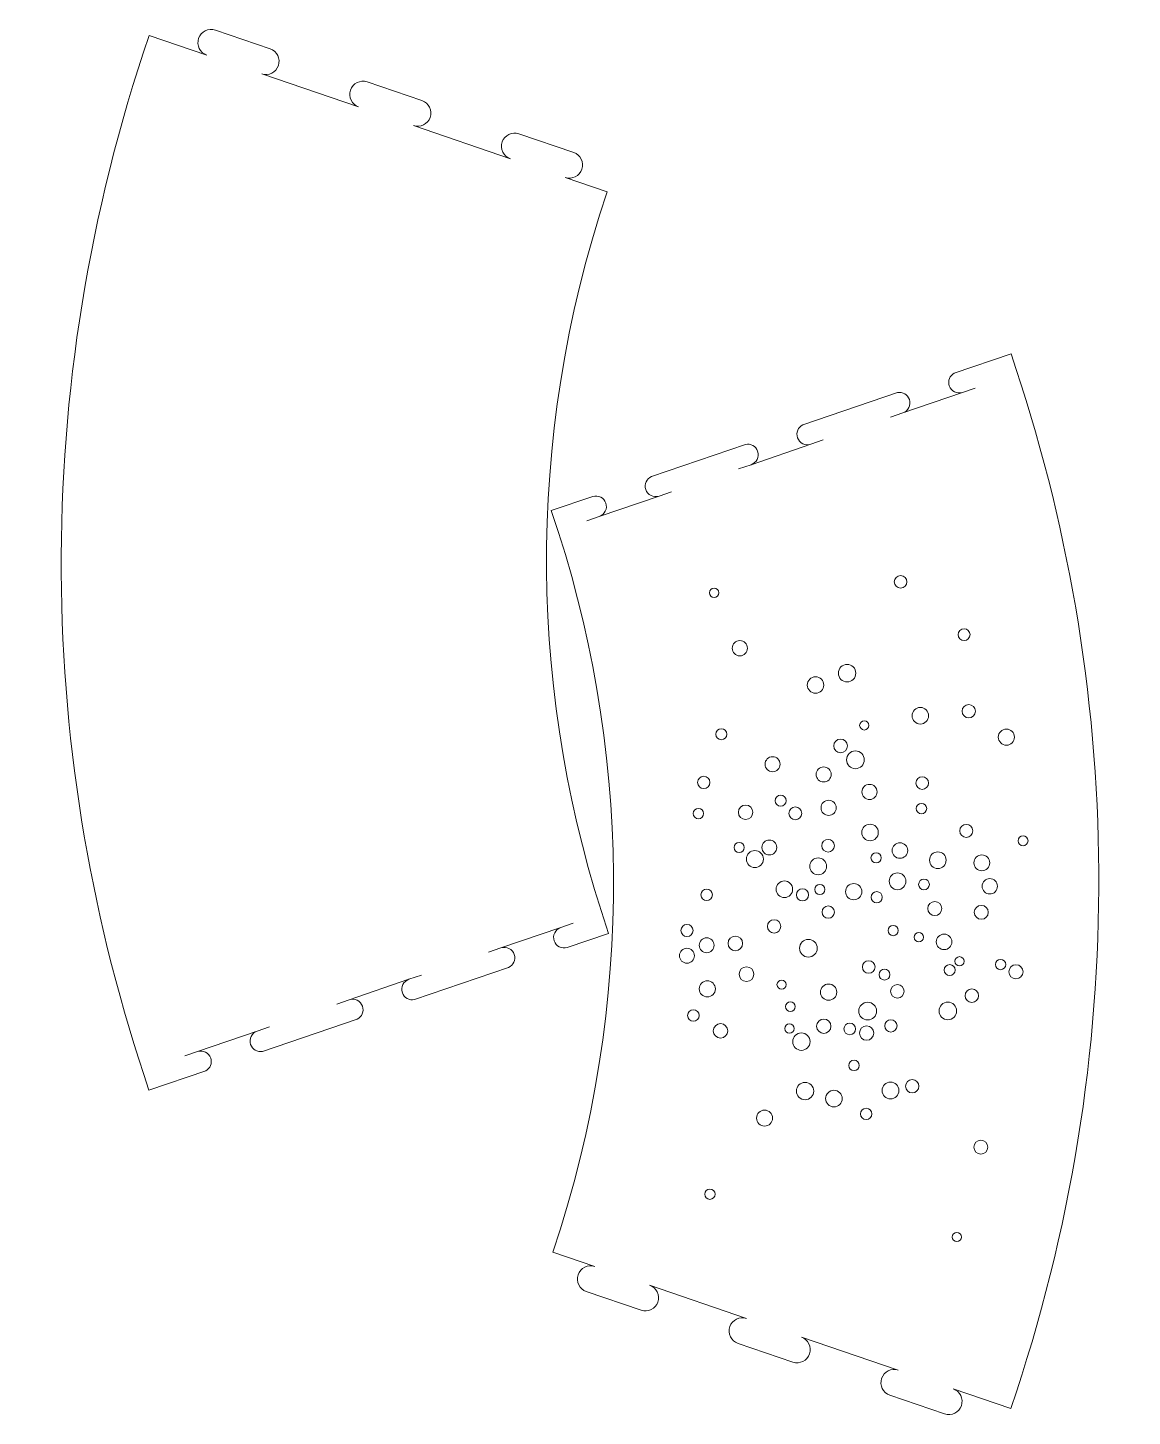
# Model space of a CAD drawing. Header units: inches. Extents: x -4 to 214, y -285 to -12.
import ezdxf

# ---------------------------------------------------------------- set-up
doc = ezdxf.new("R2010")
doc.units = ezdxf.units.IN
doc.header["$MEASUREMENT"] = 0
doc.layers.add('Abat-jour', color=7, linetype='Continuous')

# ---------------------------------------------------------------- blocks, each defined once
blk = doc.blocks.new('block 3')
at = {"layer": 'Abat-jour', "color": 1, "lineweight": 5, "true_color": 0xff0000}
for points in [[(168.18, -122.11), (167.5, -122.11), (166.94, -121.56), (166.94, -120.88), (166.94, -120.19), (167.5, -119.64), (168.18, -119.64), (168.86, -119.64), (169.41, -120.19), (169.41, -120.88), (169.41, -121.56), (168.86, -122.11), (168.18, -122.11)], [(131.43, -123.97), (130.92, -123.97), (130.51, -123.55), (130.51, -123.04), (130.51, -122.52), (130.92, -122.11), (131.43, -122.11), (131.95, -122.11), (132.36, -122.52), (132.36, -123.04), (132.36, -123.55), (131.95, -123.97), (131.43, -123.97)], [(180.69, -132.47), (180.04, -132.47), (179.51, -131.94), (179.51, -131.29), (179.51, -130.64), (180.04, -130.11), (180.69, -130.11), (181.34, -130.11), (181.87, -130.64), (181.87, -131.29), (181.87, -131.94), (181.34, -132.47), (180.69, -132.47)], [(136.5, -135.46), (135.67, -135.46), (135, -134.79), (135, -133.96), (135, -133.14), (135.67, -132.47), (136.5, -132.47), (137.33, -132.47), (138, -133.14), (138, -133.96), (138, -134.79), (137.33, -135.46), (136.5, -135.46)], [(157.64, -140.6), (156.69, -140.6), (155.92, -139.83), (155.92, -138.88), (155.92, -137.92), (156.69, -137.15), (157.64, -137.15), (158.59, -137.15), (159.36, -137.92), (159.36, -138.88), (159.36, -139.83), (158.59, -140.6), (157.64, -140.6)], [(151.42, -142.83), (150.52, -142.83), (149.8, -142.11), (149.8, -141.21), (149.8, -140.31), (150.52, -139.59), (151.42, -139.59), (152.32, -139.59), (153.05, -140.31), (153.05, -141.21), (153.05, -142.11), (152.32, -142.83), (151.42, -142.83)], [(172.07, -148.91), (171.16, -148.91), (170.43, -148.17), (170.43, -147.27), (170.43, -146.37), (171.16, -145.63), (172.07, -145.63), (172.97, -145.63), (173.7, -146.37), (173.7, -147.27), (173.7, -148.17), (172.97, -148.91), (172.07, -148.91)], [(181.6, -147.69), (180.88, -147.69), (180.29, -147.1), (180.29, -146.38), (180.29, -145.65), (180.88, -145.06), (181.6, -145.06), (182.33, -145.06), (182.92, -145.65), (182.92, -146.38), (182.92, -147.1), (182.33, -147.69), (181.6, -147.69)], [(132.85, -151.99), (132.25, -151.99), (131.77, -151.5), (131.77, -150.91), (131.77, -150.31), (132.25, -149.82), (132.85, -149.82), (133.45, -149.82), (133.93, -150.31), (133.93, -150.91), (133.93, -151.5), (133.45, -151.99), (132.85, -151.99)], [(161.03, -150.08), (160.52, -150.08), (160.11, -149.67), (160.11, -149.17), (160.11, -148.66), (160.52, -148.25), (161.03, -148.25), (161.53, -148.25), (161.94, -148.66), (161.94, -149.17), (161.94, -149.67), (161.53, -150.08), (161.03, -150.08)], [(189.03, -153.07), (188.15, -153.07), (187.44, -152.36), (187.44, -151.48), (187.44, -150.6), (188.15, -149.89), (189.03, -149.89), (189.9, -149.89), (190.61, -150.6), (190.61, -151.48), (190.61, -152.36), (189.9, -153.07), (189.03, -153.07)], [(156.36, -154.58), (155.61, -154.58), (155.01, -153.97), (155.01, -153.22), (155.01, -152.47), (155.61, -151.87), (156.36, -151.87), (157.11, -151.87), (157.72, -152.47), (157.72, -153.22), (157.72, -153.97), (157.11, -154.58), (156.36, -154.58)], [(142.94, -158.29), (142.13, -158.29), (141.47, -157.63), (141.47, -156.82), (141.47, -156), (142.13, -155.34), (142.94, -155.34), (143.76, -155.34), (144.42, -156), (144.42, -156.82), (144.42, -157.63), (143.76, -158.29), (142.94, -158.29)], [(159.27, -157.7), (158.31, -157.7), (157.52, -156.92), (157.52, -155.95), (157.52, -154.98), (158.31, -154.2), (159.27, -154.2), (160.24, -154.2), (161.03, -154.98), (161.03, -155.95), (161.03, -156.92), (160.24, -157.7), (159.27, -157.7)], [(153.02, -160.32), (152.2, -160.32), (151.53, -159.66), (151.53, -158.83), (151.53, -158.01), (152.2, -157.34), (153.02, -157.34), (153.84, -157.34), (154.51, -158.01), (154.51, -158.83), (154.51, -159.66), (153.84, -160.32), (153.02, -160.32)], [(129.38, -161.62), (128.71, -161.62), (128.16, -161.07), (128.16, -160.4), (128.16, -159.72), (128.71, -159.18), (129.38, -159.18), (130.06, -159.18), (130.61, -159.72), (130.61, -160.4), (130.61, -161.07), (130.06, -161.62), (129.38, -161.62)], [(162.06, -163.77), (161.24, -163.77), (160.57, -163.1), (160.57, -162.28), (160.57, -161.46), (161.24, -160.79), (162.06, -160.79), (162.88, -160.79), (163.55, -161.46), (163.55, -162.28), (163.55, -163.1), (162.88, -163.77), (162.06, -163.77)], [(172.44, -161.78), (171.75, -161.78), (171.19, -161.23), (171.19, -160.54), (171.19, -159.86), (171.75, -159.3), (172.44, -159.3), (173.12, -159.3), (173.68, -159.86), (173.68, -160.54), (173.68, -161.23), (173.12, -161.78), (172.44, -161.78)], [(144.53, -165.09), (143.94, -165.09), (143.45, -164.61), (143.45, -164.01), (143.45, -163.41), (143.94, -162.93), (144.53, -162.93), (145.13, -162.93), (145.62, -163.41), (145.62, -164.01), (145.62, -164.61), (145.13, -165.09), (144.53, -165.09)], [(154, -166.92), (153.17, -166.92), (152.5, -166.25), (152.5, -165.42), (152.5, -164.59), (153.17, -163.92), (154, -163.92), (154.83, -163.92), (155.5, -164.59), (155.5, -165.42), (155.5, -166.25), (154.83, -166.92), (154, -166.92)], [(128.34, -167.57), (127.78, -167.57), (127.32, -167.11), (127.32, -166.55), (127.32, -165.99), (127.78, -165.54), (128.34, -165.54), (128.9, -165.54), (129.35, -165.99), (129.35, -166.55), (129.35, -167.11), (128.9, -167.57), (128.34, -167.57)], [(137.64, -167.71), (136.85, -167.71), (136.21, -167.07), (136.21, -166.28), (136.21, -165.5), (136.85, -164.86), (137.64, -164.86), (138.43, -164.86), (139.06, -165.5), (139.06, -166.28), (139.06, -167.07), (138.43, -167.71), (137.64, -167.71)], [(147.43, -167.75), (146.74, -167.75), (146.18, -167.19), (146.18, -166.5), (146.18, -165.8), (146.74, -165.24), (147.43, -165.24), (148.13, -165.24), (148.69, -165.8), (148.69, -166.5), (148.69, -167.19), (148.13, -167.75), (147.43, -167.75)], [(172.3, -166.6), (171.73, -166.6), (171.26, -166.14), (171.26, -165.57), (171.26, -164.99), (171.73, -164.53), (172.3, -164.53), (172.87, -164.53), (173.33, -164.99), (173.33, -165.57), (173.33, -166.14), (172.87, -166.6), (172.3, -166.6)], [(162.16, -171.9), (161.26, -171.9), (160.53, -171.17), (160.53, -170.27), (160.53, -169.37), (161.26, -168.64), (162.16, -168.64), (163.07, -168.64), (163.79, -169.37), (163.79, -170.27), (163.79, -171.17), (163.07, -171.9), (162.16, -171.9)], [(181.13, -171.23), (180.42, -171.23), (179.85, -170.66), (179.85, -169.95), (179.85, -169.24), (180.42, -168.67), (181.13, -168.67), (181.84, -168.67), (182.41, -169.24), (182.41, -169.95), (182.41, -170.66), (181.84, -171.23), (181.13, -171.23)], [(136.36, -174.24), (135.8, -174.24), (135.35, -173.79), (135.35, -173.23), (135.35, -172.67), (135.8, -172.22), (136.36, -172.22), (136.92, -172.22), (137.37, -172.67), (137.37, -173.23), (137.37, -173.79), (136.92, -174.24), (136.36, -174.24)], [(142.3, -174.7), (141.49, -174.7), (140.84, -174.04), (140.84, -173.23), (140.84, -172.42), (141.49, -171.76), (142.3, -171.76), (143.11, -171.76), (143.77, -172.42), (143.77, -173.23), (143.77, -174.04), (143.11, -174.7), (142.3, -174.7)], [(153.9, -174.12), (153.21, -174.12), (152.65, -173.56), (152.65, -172.87), (152.65, -172.18), (153.21, -171.63), (153.9, -171.63), (154.59, -171.63), (155.15, -172.18), (155.15, -172.87), (155.15, -173.56), (154.59, -174.12), (153.9, -174.12)], [(168.05, -175.36), (167.2, -175.36), (166.52, -174.67), (166.52, -173.83), (166.52, -172.98), (167.2, -172.3), (168.05, -172.3), (168.9, -172.3), (169.58, -172.98), (169.58, -173.83), (169.58, -174.67), (168.9, -175.36), (168.05, -175.36)], [(192.31, -172.89), (191.76, -172.89), (191.32, -172.45), (191.32, -171.9), (191.32, -171.36), (191.76, -170.92), (192.31, -170.92), (192.85, -170.92), (193.29, -171.36), (193.29, -171.9), (193.29, -172.45), (192.85, -172.89), (192.31, -172.89)], [(139.46, -177.18), (138.53, -177.18), (137.78, -176.43), (137.78, -175.5), (137.78, -174.58), (138.53, -173.82), (139.46, -173.82), (140.38, -173.82), (141.14, -174.58), (141.14, -175.5), (141.14, -176.43), (140.38, -177.18), (139.46, -177.18)], [(163.36, -176.28), (162.8, -176.28), (162.34, -175.83), (162.34, -175.27), (162.34, -174.7), (162.8, -174.25), (163.36, -174.25), (163.92, -174.25), (164.38, -174.7), (164.38, -175.27), (164.38, -175.83), (163.92, -176.28), (163.36, -176.28)], [(175.52, -177.37), (174.61, -177.37), (173.88, -176.64), (173.88, -175.73), (173.88, -174.82), (174.61, -174.09), (175.52, -174.09), (176.43, -174.09), (177.16, -174.82), (177.16, -175.73), (177.16, -176.64), (176.43, -177.37), (175.52, -177.37)], [(184.19, -177.8), (183.33, -177.8), (182.63, -177.1), (182.63, -176.24), (182.63, -175.38), (183.33, -174.68), (184.19, -174.68), (185.05, -174.68), (185.75, -175.38), (185.75, -176.24), (185.75, -177.1), (185.05, -177.8), (184.19, -177.8)], [(151.94, -178.61), (151.01, -178.61), (150.27, -177.86), (150.27, -176.94), (150.27, -176.02), (151.01, -175.27), (151.94, -175.27), (152.86, -175.27), (153.61, -176.02), (153.61, -176.94), (153.61, -177.86), (152.86, -178.61), (151.94, -178.61)], [(145.28, -183.09), (144.37, -183.09), (143.64, -182.36), (143.64, -181.46), (143.64, -180.55), (144.37, -179.82), (145.28, -179.82), (146.18, -179.82), (146.91, -180.55), (146.91, -181.46), (146.91, -182.36), (146.18, -183.09), (145.28, -183.09)], [(152.25, -182.52), (151.7, -182.52), (151.25, -182.07), (151.25, -181.51), (151.25, -180.96), (151.7, -180.51), (152.25, -180.51), (152.8, -180.51), (153.25, -180.96), (153.25, -181.51), (153.25, -182.07), (152.8, -182.52), (152.25, -182.52)], [(158.94, -183.54), (158.06, -183.54), (157.34, -182.82), (157.34, -181.94), (157.34, -181.06), (158.06, -180.34), (158.94, -180.34), (159.83, -180.34), (160.54, -181.06), (160.54, -181.94), (160.54, -182.82), (159.83, -183.54), (158.94, -183.54)], [(167.58, -181.55), (166.67, -181.55), (165.93, -180.8), (165.93, -179.89), (165.93, -178.97), (166.67, -178.23), (167.58, -178.23), (168.5, -178.23), (169.24, -178.97), (169.24, -179.89), (169.24, -180.8), (168.5, -181.55), (167.58, -181.55)], [(172.79, -181.58), (172.21, -181.58), (171.73, -181.1), (171.73, -180.51), (171.73, -179.93), (172.21, -179.45), (172.79, -179.45), (173.38, -179.45), (173.86, -179.93), (173.86, -180.51), (173.86, -181.1), (173.38, -181.58), (172.79, -181.58)], [(185.75, -182.39), (184.92, -182.39), (184.24, -181.71), (184.24, -180.87), (184.24, -180.04), (184.92, -179.36), (185.75, -179.36), (186.59, -179.36), (187.27, -180.04), (187.27, -180.87), (187.27, -181.71), (186.59, -182.39), (185.75, -182.39)], [(129.96, -183.7), (129.34, -183.7), (128.83, -183.19), (128.83, -182.57), (128.83, -181.94), (129.34, -181.44), (129.96, -181.44), (130.59, -181.44), (131.09, -181.94), (131.09, -182.57), (131.09, -183.19), (130.59, -183.7), (129.96, -183.7)], [(148.86, -183.76), (148.2, -183.76), (147.67, -183.23), (147.67, -182.57), (147.67, -181.91), (148.2, -181.37), (148.86, -181.37), (149.52, -181.37), (150.05, -181.91), (150.05, -182.57), (150.05, -183.23), (149.52, -183.76), (148.86, -183.76)], [(163.48, -184.13), (162.87, -184.13), (162.38, -183.64), (162.38, -183.03), (162.38, -182.42), (162.87, -181.93), (163.48, -181.93), (164.09, -181.93), (164.58, -182.42), (164.58, -183.03), (164.58, -183.64), (164.09, -184.13), (163.48, -184.13)], [(153.93, -187.17), (153.26, -187.17), (152.72, -186.62), (152.72, -185.95), (152.72, -185.28), (153.26, -184.74), (153.93, -184.74), (154.6, -184.74), (155.14, -185.28), (155.14, -185.95), (155.14, -186.62), (154.6, -187.17), (153.93, -187.17)], [(174.92, -186.65), (174.15, -186.65), (173.53, -186.03), (173.53, -185.27), (173.53, -184.5), (174.15, -183.88), (174.92, -183.88), (175.69, -183.88), (176.31, -184.5), (176.31, -185.27), (176.31, -186.03), (175.69, -186.65), (174.92, -186.65)], [(184.09, -187.38), (183.32, -187.38), (182.71, -186.77), (182.71, -186), (182.71, -185.24), (183.32, -184.63), (184.09, -184.63), (184.85, -184.63), (185.46, -185.24), (185.46, -186), (185.46, -186.77), (184.85, -187.38), (184.09, -187.38)], [(126.08, -190.8), (125.42, -190.8), (124.89, -190.26), (124.89, -189.6), (124.89, -188.94), (125.42, -188.4), (126.08, -188.4), (126.75, -188.4), (127.28, -188.94), (127.28, -189.6), (127.28, -190.26), (126.75, -190.8), (126.08, -190.8)], [(143.25, -190.08), (142.53, -190.08), (141.94, -189.49), (141.94, -188.77), (141.94, -188.04), (142.53, -187.46), (143.25, -187.46), (143.98, -187.46), (144.56, -188.04), (144.56, -188.77), (144.56, -189.49), (143.98, -190.08), (143.25, -190.08)], [(166.71, -190.61), (166.15, -190.61), (165.7, -190.16), (165.7, -189.6), (165.7, -189.05), (166.15, -188.6), (166.71, -188.6), (167.26, -188.6), (167.72, -189.05), (167.72, -189.6), (167.72, -190.16), (167.26, -190.61), (166.71, -190.61)], [(129.96, -193.96), (129.15, -193.96), (128.49, -193.3), (128.49, -192.49), (128.49, -191.68), (129.15, -191.02), (129.96, -191.02), (130.78, -191.02), (131.43, -191.68), (131.43, -192.49), (131.43, -193.3), (130.78, -193.96), (129.96, -193.96)], [(135.61, -193.57), (134.82, -193.57), (134.18, -192.93), (134.18, -192.14), (134.18, -191.35), (134.82, -190.71), (135.61, -190.71), (136.4, -190.71), (137.04, -191.35), (137.04, -192.14), (137.04, -192.93), (136.4, -193.57), (135.61, -193.57)], [(150, -194.83), (149.04, -194.83), (148.26, -194.05), (148.26, -193.09), (148.26, -192.12), (149.04, -191.34), (150, -191.34), (150.97, -191.34), (151.75, -192.12), (151.75, -193.09), (151.75, -194.05), (150.97, -194.83), (150, -194.83)], [(171.78, -191.82), (171.27, -191.82), (170.86, -191.41), (170.86, -190.91), (170.86, -190.4), (171.27, -189.99), (171.78, -189.99), (172.28, -189.99), (172.69, -190.4), (172.69, -190.91), (172.69, -191.41), (172.28, -191.82), (171.78, -191.82)], [(176.76, -193.36), (175.91, -193.36), (175.22, -192.67), (175.22, -191.82), (175.22, -190.97), (175.91, -190.29), (176.76, -190.29), (177.61, -190.29), (178.29, -190.97), (178.29, -191.82), (178.29, -192.67), (177.61, -193.36), (176.76, -193.36)], [(126.07, -196.03), (125.26, -196.03), (124.6, -195.37), (124.6, -194.56), (124.6, -193.74), (125.26, -193.09), (126.07, -193.09), (126.88, -193.09), (127.54, -193.74), (127.54, -194.56), (127.54, -195.37), (126.88, -196.03), (126.07, -196.03)], [(137.81, -199.63), (137.01, -199.63), (136.36, -198.99), (136.36, -198.19), (136.36, -197.39), (137.01, -196.74), (137.81, -196.74), (138.61, -196.74), (139.26, -197.39), (139.26, -198.19), (139.26, -198.99), (138.61, -199.63), (137.81, -199.63)], [(161.9, -198.02), (161.21, -198.02), (160.65, -197.46), (160.65, -196.77), (160.65, -196.09), (161.21, -195.53), (161.9, -195.53), (162.59, -195.53), (163.14, -196.09), (163.14, -196.77), (163.14, -197.46), (162.59, -198.02), (161.9, -198.02)], [(177.85, -198.47), (177.24, -198.47), (176.76, -197.99), (176.76, -197.38), (176.76, -196.78), (177.24, -196.3), (177.85, -196.3), (178.45, -196.3), (178.93, -196.78), (178.93, -197.38), (178.93, -197.99), (178.45, -198.47), (177.85, -198.47)], [(179.78, -196.57), (179.28, -196.57), (178.87, -196.16), (178.87, -195.66), (178.87, -195.15), (179.28, -194.74), (179.78, -194.74), (180.28, -194.74), (180.69, -195.15), (180.69, -195.66), (180.69, -196.16), (180.28, -196.57), (179.78, -196.57)], [(187.88, -197.31), (187.32, -197.31), (186.86, -196.86), (186.86, -196.29), (186.86, -195.73), (187.32, -195.27), (187.88, -195.27), (188.45, -195.27), (188.9, -195.73), (188.9, -196.29), (188.9, -196.86), (188.45, -197.31), (187.88, -197.31)], [(190.91, -199.11), (190.14, -199.11), (189.51, -198.49), (189.51, -197.72), (189.51, -196.94), (190.14, -196.32), (190.91, -196.32), (191.68, -196.32), (192.31, -196.94), (192.31, -197.72), (192.31, -198.49), (191.68, -199.11), (190.91, -199.11)], [(130.09, -202.68), (129.21, -202.68), (128.49, -201.97), (128.49, -201.09), (128.49, -200.21), (129.21, -199.5), (130.09, -199.5), (130.96, -199.5), (131.68, -200.21), (131.68, -201.09), (131.68, -201.97), (130.96, -202.68), (130.09, -202.68)], [(144.73, -201.15), (144.23, -201.15), (143.82, -200.74), (143.82, -200.24), (143.82, -199.74), (144.23, -199.34), (144.73, -199.34), (145.22, -199.34), (145.63, -199.74), (145.63, -200.24), (145.63, -200.74), (145.22, -201.15), (144.73, -201.15)], [(165.01, -199.35), (164.41, -199.35), (163.93, -198.87), (163.93, -198.28), (163.93, -197.68), (164.41, -197.2), (165.01, -197.2), (165.6, -197.2), (166.08, -197.68), (166.08, -198.28), (166.08, -198.87), (165.6, -199.35), (165.01, -199.35)], [(153.99, -203.34), (153.11, -203.34), (152.39, -202.62), (152.39, -201.74), (152.39, -200.85), (153.11, -200.13), (153.99, -200.13), (154.88, -200.13), (155.6, -200.85), (155.6, -201.74), (155.6, -202.62), (154.88, -203.34), (153.99, -203.34)], [(167.55, -202.9), (166.82, -202.9), (166.22, -202.31), (166.22, -201.57), (166.22, -200.84), (166.82, -200.24), (167.55, -200.24), (168.29, -200.24), (168.88, -200.84), (168.88, -201.57), (168.88, -202.31), (168.29, -202.9), (167.55, -202.9)], [(182.22, -203.76), (181.49, -203.76), (180.89, -203.17), (180.89, -202.43), (180.89, -201.69), (181.49, -201.09), (182.22, -201.09), (182.96, -201.09), (183.56, -201.69), (183.56, -202.43), (183.56, -203.17), (182.96, -203.76), (182.22, -203.76)], [(146.47, -205.54), (145.95, -205.54), (145.52, -205.11), (145.52, -204.59), (145.52, -204.07), (145.95, -203.64), (146.47, -203.64), (146.99, -203.64), (147.42, -204.07), (147.42, -204.59), (147.42, -205.11), (146.99, -205.54), (146.47, -205.54)], [(161.69, -207.22), (160.72, -207.22), (159.94, -206.44), (159.94, -205.47), (159.94, -204.5), (160.72, -203.71), (161.69, -203.71), (162.66, -203.71), (163.45, -204.5), (163.45, -205.47), (163.45, -206.44), (162.66, -207.22), (161.69, -207.22)], [(177.49, -207.18), (176.53, -207.18), (175.75, -206.4), (175.75, -205.44), (175.75, -204.48), (176.53, -203.7), (177.49, -203.7), (178.45, -203.7), (179.22, -204.48), (179.22, -205.44), (179.22, -206.4), (178.45, -207.18), (177.49, -207.18)], [(127.35, -207.48), (126.72, -207.48), (126.21, -206.98), (126.21, -206.35), (126.21, -205.72), (126.72, -205.22), (127.35, -205.22), (127.98, -205.22), (128.48, -205.72), (128.48, -206.35), (128.48, -206.98), (127.98, -207.48), (127.35, -207.48)], [(153.05, -209.87), (152.26, -209.87), (151.63, -209.23), (151.63, -208.45), (151.63, -207.67), (152.26, -207.03), (153.05, -207.03), (153.83, -207.03), (154.46, -207.67), (154.46, -208.45), (154.46, -209.23), (153.83, -209.87), (153.05, -209.87)], [(158.16, -210.12), (157.53, -210.12), (157.02, -209.61), (157.02, -208.98), (157.02, -208.35), (157.53, -207.84), (158.16, -207.84), (158.79, -207.84), (159.3, -208.35), (159.3, -208.98), (159.3, -209.61), (158.79, -210.12), (158.16, -210.12)], [(166.27, -209.59), (165.6, -209.59), (165.06, -209.05), (165.06, -208.38), (165.06, -207.71), (165.6, -207.16), (166.27, -207.16), (166.94, -207.16), (167.49, -207.71), (167.49, -208.38), (167.49, -209.05), (166.94, -209.59), (166.27, -209.59)], [(132.7, -210.78), (131.91, -210.78), (131.27, -210.15), (131.27, -209.36), (131.27, -208.57), (131.91, -207.94), (132.7, -207.94), (133.48, -207.94), (134.12, -208.57), (134.12, -209.36), (134.12, -210.15), (133.48, -210.78), (132.7, -210.78)], [(146.28, -209.84), (145.77, -209.84), (145.36, -209.43), (145.36, -208.92), (145.36, -208.41), (145.77, -207.99), (146.28, -207.99), (146.79, -207.99), (147.21, -208.41), (147.21, -208.92), (147.21, -209.43), (146.79, -209.84), (146.28, -209.84)], [(148.63, -213.2), (147.69, -213.2), (146.92, -212.43), (146.92, -211.49), (146.92, -210.54), (147.69, -209.77), (148.63, -209.77), (149.58, -209.77), (150.34, -210.54), (150.34, -211.49), (150.34, -212.43), (149.58, -213.2), (148.63, -213.2)], [(161.48, -211.21), (160.7, -211.21), (160.07, -210.57), (160.07, -209.79), (160.07, -209.01), (160.7, -208.38), (161.48, -208.38), (162.26, -208.38), (162.89, -209.01), (162.89, -209.79), (162.89, -210.57), (162.26, -211.21), (161.48, -211.21)], [(159, -217.2), (158.43, -217.2), (157.97, -216.74), (157.97, -216.17), (157.97, -215.6), (158.43, -215.14), (159, -215.14), (159.57, -215.14), (160.03, -215.6), (160.03, -216.17), (160.03, -216.74), (159.57, -217.2), (159, -217.2)], [(149.35, -222.93), (148.41, -222.93), (147.65, -222.16), (147.65, -221.22), (147.65, -220.28), (148.41, -219.51), (149.35, -219.51), (150.3, -219.51), (151.06, -220.28), (151.06, -221.22), (151.06, -222.16), (150.3, -222.93), (149.35, -222.93)], [(155.04, -224.34), (154.13, -224.34), (153.4, -223.61), (153.4, -222.71), (153.4, -221.81), (154.13, -221.07), (155.04, -221.07), (155.94, -221.07), (156.67, -221.81), (156.67, -222.71), (156.67, -223.61), (155.94, -224.34), (155.04, -224.34)], [(166.2, -222.77), (165.28, -222.77), (164.54, -222.03), (164.54, -221.11), (164.54, -220.19), (165.28, -219.45), (166.2, -219.45), (167.11, -219.45), (167.86, -220.19), (167.86, -221.11), (167.86, -222.03), (167.11, -222.77), (166.2, -222.77)], [(170.47, -221.58), (169.75, -221.58), (169.17, -221), (169.17, -220.28), (169.17, -219.56), (169.75, -218.97), (170.47, -218.97), (171.2, -218.97), (171.78, -219.56), (171.78, -220.28), (171.78, -221), (171.2, -221.58), (170.47, -221.58)], [(141.37, -228.13), (140.5, -228.13), (139.8, -227.42), (139.8, -226.55), (139.8, -225.68), (140.5, -224.98), (141.37, -224.98), (142.24, -224.98), (142.94, -225.68), (142.94, -226.55), (142.94, -227.42), (142.24, -228.13), (141.37, -228.13)], [(161.4, -226.86), (160.78, -226.86), (160.28, -226.35), (160.28, -225.73), (160.28, -225.11), (160.78, -224.61), (161.4, -224.61), (162.02, -224.61), (162.53, -225.11), (162.53, -225.73), (162.53, -226.35), (162.02, -226.86), (161.4, -226.86)], [(184, -233.65), (183.24, -233.65), (182.63, -233.04), (182.63, -232.28), (182.63, -231.52), (183.24, -230.9), (184, -230.9), (184.76, -230.9), (185.38, -231.52), (185.38, -232.28), (185.38, -233.04), (184.76, -233.65), (184, -233.65)], [(130.61, -242.57), (130.05, -242.57), (129.59, -242.11), (129.59, -241.55), (129.59, -241), (130.05, -240.54), (130.61, -240.54), (131.16, -240.54), (131.62, -241), (131.62, -241.55), (131.62, -242.11), (131.16, -242.57), (130.61, -242.57)], [(179.26, -250.9), (178.77, -250.9), (178.36, -250.5), (178.36, -250), (178.36, -249.51), (178.77, -249.1), (179.26, -249.1), (179.76, -249.1), (180.16, -249.51), (180.16, -250), (180.16, -250.5), (179.76, -250.9), (179.26, -250.9)]]:
    blk.add_open_spline(points, degree=3, knots=[0, 0, 0, 0, 1, 1, 1, 2, 2, 2, 3, 3, 3, 4, 4, 4, 4], dxfattribs=at)
blk = doc.blocks.new('block 2')
at = {"layer": 'Abat-jour', "color": 1, "lineweight": 5, "true_color": 0xff0000}
for points in [[(180.41, -83.56), (182.86, -82.72)], [(168.62, -87.59), (166.16, -88.43)], [(150.5, -93.77), (152.95, -92.93)], [(138.71, -97.8), (136.25, -98.64)], [(120.59, -103.98), (123.04, -103.15)], [(108.8, -108.01), (106.34, -108.85)]]:
    blk.add_lwpolyline(points, dxfattribs=at)
blk.add_open_spline([(180.16, -283.22), (180.62, -281.86), (179.9, -280.39), (178.54, -279.92), (178.54, -279.92), (189.89, -283.8), (189.89, -283.8), (213.83, -213.69), (212.18, -141.03), (189.94, -75.96), (189.94, -75.96), (178.75, -79.77), (178.75, -79.77), (177.87, -80.24), (177.44, -81.29), (177.77, -82.27), (178.14, -83.35), (179.32, -83.93), (180.41, -83.56), (180.41, -83.56), (168.62, -87.59), (168.62, -87.59), (169.7, -87.22), (170.28, -86.04), (169.91, -84.95), (169.58, -83.97), (168.57, -83.4), (167.58, -83.58), (167.58, -83.58), (148.91, -89.95), (148.91, -89.95), (147.99, -90.4), (147.52, -91.48), (147.86, -92.48), (148.23, -93.56), (149.41, -94.14), (150.5, -93.77), (150.5, -93.77), (138.71, -97.8), (138.71, -97.8), (139.79, -97.43), (140.37, -96.25), (140, -95.16), (139.66, -94.15), (138.62, -93.58), (137.6, -93.8), (137.6, -93.8), (119.09, -100.12), (119.09, -100.12), (118.11, -100.54), (117.6, -101.66), (117.95, -102.69), (118.32, -103.78), (119.5, -104.35), (120.59, -103.98), (120.59, -103.98), (108.8, -108.01), (108.8, -108.01), (109.88, -107.64), (110.46, -106.46), (110.09, -105.37), (109.73, -104.31), (108.6, -103.74), (107.54, -104.06), (107.54, -104.06), (99.35, -106.85), (99.35, -106.85), (114.98, -152.57), (116.26, -203.7), (99.65, -252.99), (99.65, -252.99), (107.91, -255.81), (107.91, -255.81), (106.56, -255.35), (105.08, -256.07), (104.62, -257.43), (104.16, -258.79), (104.88, -260.26), (106.24, -260.72), (106.24, -260.72), (117.04, -264.41), (117.04, -264.41), (118.4, -264.88), (119.88, -264.15), (120.34, -262.8), (120.8, -261.44), (120.08, -259.97), (118.72, -259.5), (118.72, -259.5), (137.82, -266.02), (137.82, -266.02), (136.47, -265.56), (134.99, -266.29), (134.53, -267.64), (134.07, -269), (134.79, -270.47), (136.15, -270.94), (136.15, -270.94), (146.95, -274.63), (146.95, -274.63), (148.31, -275.09), (149.78, -274.36), (150.25, -273.01), (150.71, -271.65), (149.99, -270.18), (148.63, -269.71), (148.63, -269.71), (167.73, -276.23), (167.73, -276.23), (166.38, -275.77), (164.9, -276.5), (164.44, -277.85), (163.97, -279.21), (164.7, -280.68), (166.06, -281.15), (166.06, -281.15), (176.86, -284.84), (176.86, -284.84), (178.22, -285.3), (179.69, -284.58), (180.16, -283.22)], degree=3, knots=[0, 0, 0, 0, 1, 1, 1, 2, 2, 2, 3, 3, 3, 4, 4, 4, 5, 5, 5, 6, 6, 6, 7, 7, 7, 8, 8, 8, 9, 9, 9, 10, 10, 10, 11, 11, 11, 12, 12, 12, 13, 13, 13, 14, 14, 14, 15, 15, 15, 16, 16, 16, 17, 17, 17, 18, 18, 18, 19, 19, 19, 20, 20, 20, 21, 21, 21, 22, 22, 22, 23, 23, 23, 24, 24, 24, 25, 25, 25, 26, 26, 26, 27, 27, 27, 28, 28, 28, 29, 29, 29, 30, 30, 30, 31, 31, 31, 32, 32, 32, 33, 33, 33, 34, 34, 34, 35, 35, 35, 36, 36, 36, 37, 37, 37, 38, 38, 38, 39, 39, 39, 40, 40, 40, 40], dxfattribs=at)
at = {"layer": 'Abat-jour'}
blk.add_blockref('block 3', (0, 0), dxfattribs=at)
blk = doc.blocks.new('block 4')
at = {"layer": 'Abat-jour', "color": 1, "lineweight": 5, "true_color": 0xff0000}
for points in [[(101.2, -188.99), (103.66, -188.15)], [(89.41, -193.02), (86.96, -193.85)], [(71.29, -199.2), (73.75, -198.36)], [(59.5, -203.23), (57.05, -204.07)], [(41.38, -209.41), (43.84, -208.57)], [(29.6, -213.44), (27.14, -214.28)]]:
    blk.add_lwpolyline(points, dxfattribs=at)
blk.add_open_spline([(29.85, -13.78), (29.38, -15.14), (30.11, -16.61), (31.46, -17.08), (31.46, -17.08), (20.11, -13.2), (20.11, -13.2), (-3.83, -83.31), (-2.18, -155.98), (20.06, -221.04), (20.06, -221.04), (31.25, -217.23), (31.25, -217.23), (32.13, -216.76), (32.56, -215.71), (32.23, -214.73), (31.86, -213.65), (30.68, -213.07), (29.6, -213.44), (29.6, -213.44), (41.38, -209.41), (41.38, -209.41), (40.3, -209.78), (39.72, -210.96), (40.09, -212.05), (40.43, -213.03), (41.43, -213.6), (42.42, -213.42), (42.42, -213.42), (61.09, -207.05), (61.09, -207.05), (62.02, -206.6), (62.48, -205.52), (62.14, -204.52), (61.77, -203.44), (60.59, -202.86), (59.5, -203.23), (59.5, -203.23), (71.29, -199.2), (71.29, -199.2), (70.21, -199.57), (69.63, -200.75), (70, -201.84), (70.34, -202.85), (71.39, -203.42), (72.4, -203.2), (72.4, -203.2), (90.91, -196.88), (90.91, -196.88), (91.89, -196.46), (92.4, -195.34), (92.05, -194.31), (91.68, -193.22), (90.5, -192.65), (89.41, -193.02), (89.41, -193.02), (101.2, -188.99), (101.2, -188.99), (100.12, -189.36), (99.54, -190.54), (99.91, -191.63), (100.27, -192.69), (101.4, -193.26), (102.47, -192.94), (102.47, -192.94), (110.65, -190.15), (110.65, -190.15), (95.02, -144.43), (93.74, -93.3), (110.35, -44.01), (110.35, -44.01), (102.09, -41.19), (102.09, -41.19), (103.44, -41.65), (104.92, -40.93), (105.38, -39.57), (105.84, -38.21), (105.12, -36.74), (103.76, -36.28), (103.76, -36.28), (92.96, -32.59), (92.96, -32.59), (91.6, -32.12), (90.13, -32.85), (89.66, -34.2), (89.2, -35.56), (89.92, -37.03), (91.28, -37.5), (91.28, -37.5), (72.18, -30.98), (72.18, -30.98), (73.53, -31.44), (75.01, -30.71), (75.47, -29.36), (75.94, -28), (75.21, -26.53), (73.86, -26.06), (73.86, -26.06), (63.05, -22.37), (63.05, -22.37), (61.69, -21.91), (60.22, -22.64), (59.75, -23.99), (59.29, -25.35), (60.02, -26.82), (61.37, -27.29), (61.37, -27.29), (42.27, -20.77), (42.27, -20.77), (43.63, -21.23), (45.1, -20.5), (45.56, -19.15), (46.03, -17.79), (45.3, -16.32), (43.95, -15.85), (43.95, -15.85), (33.14, -12.16), (33.14, -12.16), (31.78, -11.7), (30.31, -12.42), (29.85, -13.78)], degree=3, knots=[0, 0, 0, 0, 1, 1, 1, 2, 2, 2, 3, 3, 3, 4, 4, 4, 5, 5, 5, 6, 6, 6, 7, 7, 7, 8, 8, 8, 9, 9, 9, 10, 10, 10, 11, 11, 11, 12, 12, 12, 13, 13, 13, 14, 14, 14, 15, 15, 15, 16, 16, 16, 17, 17, 17, 18, 18, 18, 19, 19, 19, 20, 20, 20, 21, 21, 21, 22, 22, 22, 23, 23, 23, 24, 24, 24, 25, 25, 25, 26, 26, 26, 27, 27, 27, 28, 28, 28, 29, 29, 29, 30, 30, 30, 31, 31, 31, 32, 32, 32, 33, 33, 33, 34, 34, 34, 35, 35, 35, 36, 36, 36, 37, 37, 37, 38, 38, 38, 39, 39, 39, 40, 40, 40, 40], dxfattribs=at)

msp = doc.modelspace()

# ---------------------------------------------------------------- block references
at = {"layer": 'Abat-jour'}
for name in ['block 4', 'block 2']:
    msp.add_blockref(name, (0, 0), dxfattribs=at)

doc.saveas('drawing.dxf')
